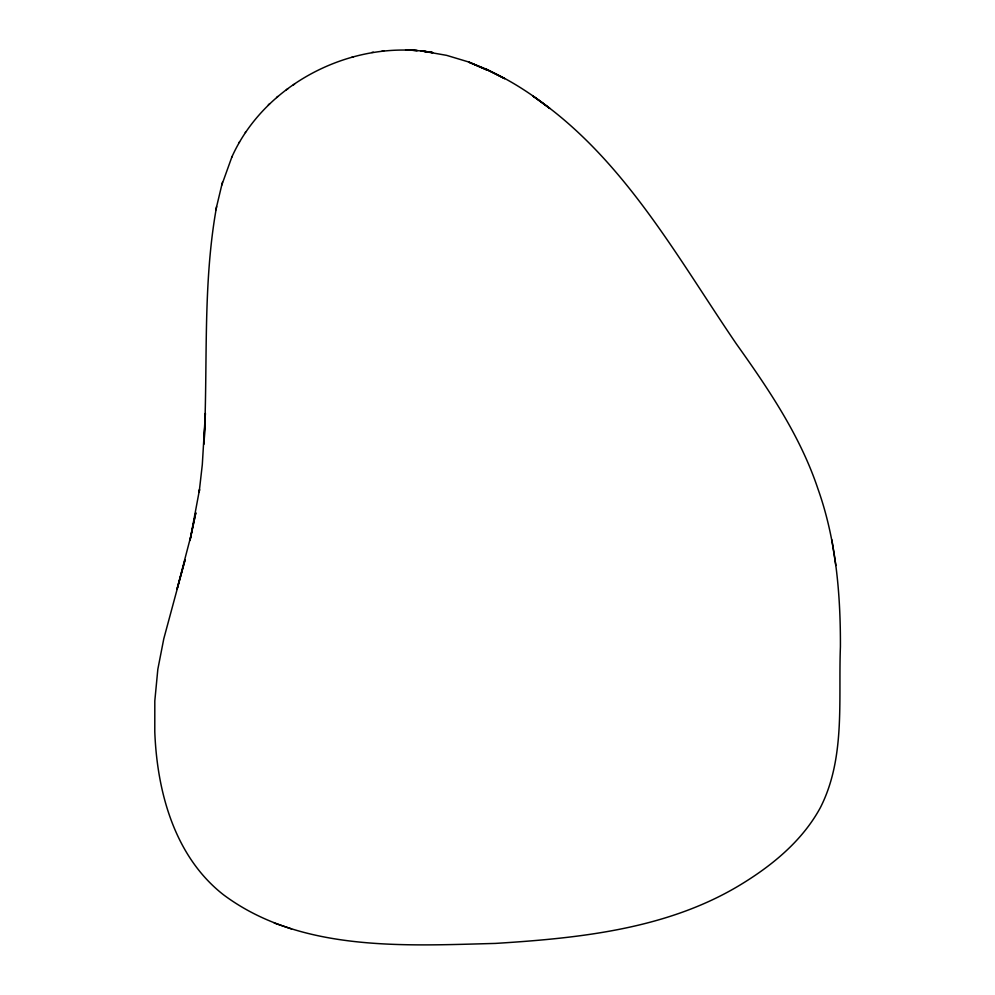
<?xml version="1.0" encoding="UTF-8"?>
<svg xmlns="http://www.w3.org/2000/svg" width="995" height="995" viewBox="0 0 995 995"><rect width="100%" height="100%" fill="white"/><g stroke="black" fill="none" stroke-linecap="round" stroke-linejoin="round"><path stroke-width="1.49" d="M216.611 206.587C202.383 284.906 208.079 364.966 204.012 444.106L205.368 413.435L202.308 464.615L199.149 492.338L199.522 489.54L190.008 540.459L195.828 512.748L190.505 537.424L177.06 589.003L185.058 559.911L163.789 638.765L157.832 669.262L154.81 700.903L154.785 731.711C157.036 791.46 174.399 856.446 223.539 894.816C300.54 952.14 404.244 945.785 495.224 943.422C580.023 938.123 669.249 929.056 743.066 883.174C773.886 864.12 802.865 839.892 820.377 807.617C845.576 758.078 838.312 700.405 840.414 646.825C840.601 593.517 835.924 539.452 817.952 488.906C800.241 435.822 768.575 389.107 736.375 343.922C676.376 255.964 623.181 157.633 533.133 96.216L549.775 108.443C530.173 92.995 509.03 79.376 486.12 69.339L504.726 78.68L487.09 69.463L468.583 62.038L487.45 70.235L468.819 62.026L446.581 55.347L422.639 51.143L432.813 52.573C353.262 38.73 264.944 82.896 231.76 157.247M221.761 185.145L232.022 156.563M215.84 209.895L222.457 182.172M239.086 142.583L239.509 141.887M245.28 132.509L245.678 131.875M268.351 104.848L269.744 103.604M276.61 97.51L277.779 96.465M286.349 89.786L288.015 88.63M293.239 85.023L294.582 84.09M351.795 57.312L353.362 56.889M371.807 52.449L373.324 52.225M382.117 50.981L383.921 50.72M406.768 49.874L417.315 50.571L405.562 49.8M420.897 50.832L431.818 52.499M274.259 923.049L291.523 928.932M835.825 565.483L831.845 539.8"/></g></svg>
